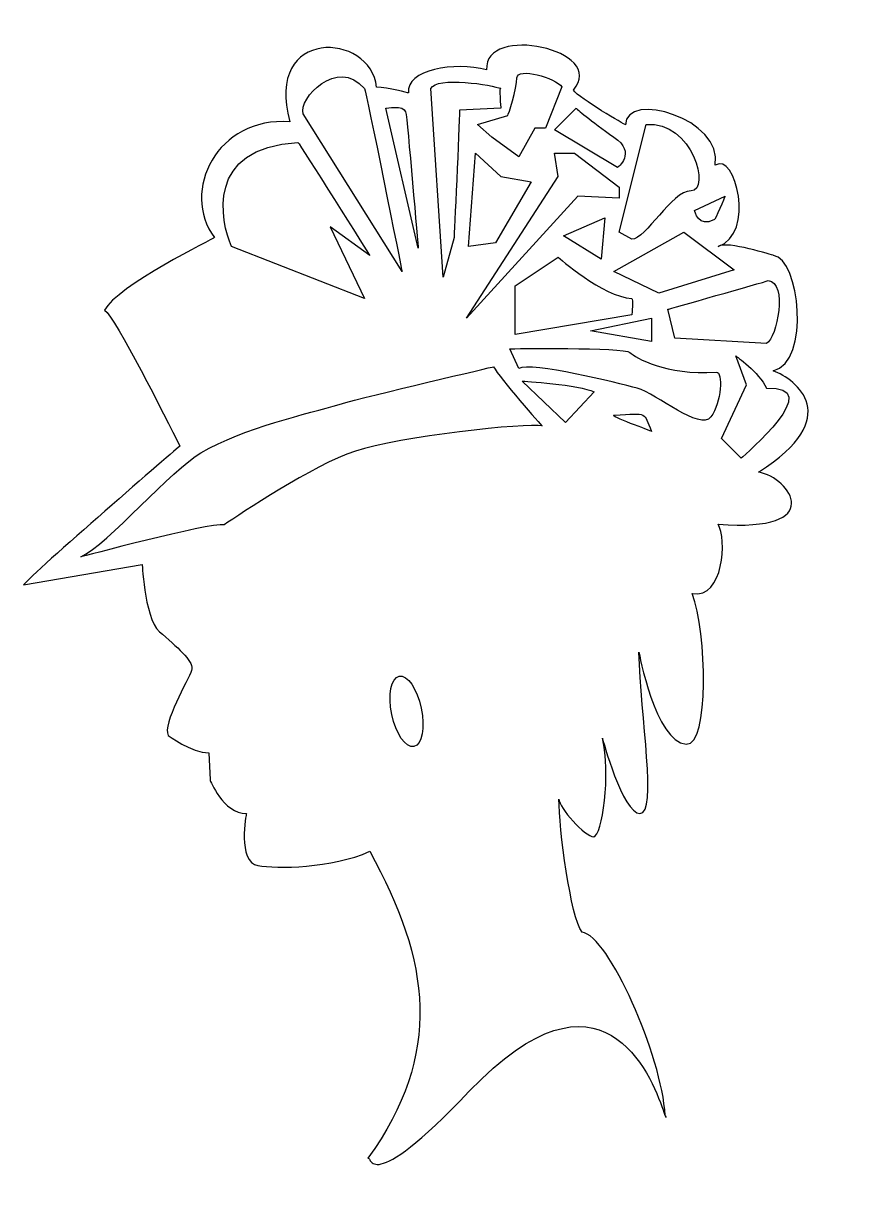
# Model space of a CAD drawing. Header units: centimetres. Extents: x -7.2 to 7.8, y -10.9 to 10.7.
import ezdxf

# ---------------------------------------------------------------- set-up
doc = ezdxf.new("R2010")
doc.units = ezdxf.units.CM
doc.header["$MEASUREMENT"] = 0
doc.layers.add('Camada 1', color=7, linetype='Continuous')

msp = doc.modelspace()

# ---------------------------------------------------------------- linework, layer by layer
at = {"layer": 'Camada 1'}
for points, knots in [([(4.53346, -9.34899), (4.51605, -9.31422), (4.49832, -9.26697), (4.47874, -9.21069), (4.47874, -9.21069), (4.25906, -8.58196), (3.36191, -6.32499), (0.93348, -8.87245), (0.93348, -8.87245), (-0.95268, -10.85108), (-0.85412, -10.03024), (-0.91985, -10.09586), (-0.91985, -10.09586), (0.45672, -8.18988), (0.22471, -6.49279), (-0.88704, -4.481), (-0.88704, -4.481), (-1.57522, -4.79866), (-2.59757, -4.79919), (-2.93132, -4.74294), (-2.93132, -4.74294), (-3.31682, -4.67798), (-3.14317, -3.79004), (-3.14317, -3.79004), (-3.14317, -3.79004), (-3.57021, -3.78724), (-3.80764, -3.17666), (-3.80764, -3.17666), (-3.80764, -3.17666), (-3.80764, -3.17666), (-3.83135, -2.67816), (-3.83135, -2.67816), (-3.83135, -2.67816), (-4.14901, -2.67816), (-4.57261, -2.36061), (-4.57261, -2.36061), (-4.57261, -2.36061), (-4.68961, -2.15902), (-4.19973, -1.33419), (-4.14687, -1.1753), (-4.14687, -1.1753), (-4.09401, -1.01641), (-4.35039, -0.80216), (-4.67842, -0.50762), (-4.67842, -0.50762), (-4.99608, -0.34871), (-5.04905, 0.76304), (-5.04905, 0.76304), (-5.04905, 0.76304), (-5.04905, 0.76304), (-7.21972, 0.39241), (-7.21972, 0.39241), (-7.21972, 0.39241), (-7.06084, 0.60413), (-4.36076, 2.93357), (-4.36076, 2.93357), (-4.36076, 2.93357), (-4.62545, 3.46308), (-5.52559, 5.26312), (-5.73733, 5.4219), (-5.73733, 5.4219), (-5.52548, 5.84537), (-3.72554, 6.7454), (-3.72554, 6.7454), (-3.72554, 6.7454), (-4.36075, 7.59246), (-3.67246, 8.96901), (-2.34897, 8.8631), (-2.34897, 8.8631), (-2.82551, 10.6102), (-0.86669, 10.50436), (-0.76078, 9.49842), (-0.76078, 9.49842), (-0.54893, 9.49842), (-0.17841, 9.39251), (-0.17841, 9.39251), (-0.17841, 9.39251), (-0.23127, 9.81611), (0.66865, 9.97499), (1.251, 9.81611), (1.251, 9.81611), (1.19814, 10.66317), (3.47464, 10.18661), (2.83929, 9.44548), (2.83929, 9.44548), (2.94523, 9.2867), (3.79229, 8.81016), (3.79229, 8.81016), (3.79229, 8.81016), (3.79229, 9.44548), (5.59222, 8.91607), (5.43345, 8.06901), (5.43345, 8.06901), (5.80408, 8.3337), (6.17471, 6.79837), (5.48639, 6.58663), (5.48639, 6.58663), (5.64517, 6.69244), (6.50072, 6.4197), (6.50072, 6.4197), (6.50072, 6.4197), (6.97716, 6.36676), (7.18062, 4.46903), (6.49236, 4.31015), (6.49236, 4.31015), (6.91583, 4.15127), (7.81575, 3.46309), (6.22754, 2.45714), (6.22754, 2.45714), (6.80991, 2.35123), (7.49818, 1.34528), (5.48639, 1.50414), (5.48639, 1.50414), (5.64517, 1.23945), (5.59233, 0.12778), (5.00995, 0.23361), (5.00995, 0.23361), (5.28588, -0.47537), (5.32652, -2.54994), (4.90404, -2.51941), (4.90404, -2.51941), (4.33365, -2.47824), (4.03814, -0.83653), (4.03814, -0.83653), (4.03814, -0.83653), (4.07095, -2.01856), (4.37464, -3.79007), (4.05695, -3.79007), (4.05695, -3.79007), (3.73929, -3.79007), (3.36866, -2.41352), (3.36866, -2.41352), (3.36866, -2.41352), (3.52754, -3.04884), (3.36877, -4.21356), (3.20988, -4.21356), (3.20988, -4.21356), (3.05099, -4.21356), (2.57456, -3.68426), (2.57456, -3.52538), (2.57456, -3.52538), (2.57456, -4.05478), (2.78617, -5.69594), (2.99803, -5.96063), (2.99803, -5.96063), (3.4746, -6.0136), (4.46499, -8.22425), (4.51597, -9.3142), (4.51597, -9.3142), (4.51597, -9.3142), (4.53346, -9.34899), (4.53346, -9.34899)], [0, 0, 0, 0, 0.02564103, 0.02564103, 0.02564103, 0.02564103, 0.05128205, 0.05128205, 0.05128205, 0.05128205, 0.07692308, 0.07692308, 0.07692308, 0.07692308, 0.1025641, 0.1025641, 0.1025641, 0.1025641, 0.12820513, 0.12820513, 0.12820513, 0.12820513, 0.15384615, 0.15384615, 0.15384615, 0.15384615, 0.17948718, 0.17948718, 0.17948718, 0.17948718, 0.20512821, 0.20512821, 0.20512821, 0.20512821, 0.23076923, 0.23076923, 0.23076923, 0.23076923, 0.25641026, 0.25641026, 0.25641026, 0.25641026, 0.28205128, 0.28205128, 0.28205128, 0.28205128, 0.30769231, 0.30769231, 0.30769231, 0.30769231, 0.33333333, 0.33333333, 0.33333333, 0.33333333, 0.35897436, 0.35897436, 0.35897436, 0.35897436, 0.38461538, 0.38461538, 0.38461538, 0.38461538, 0.41025641, 0.41025641, 0.41025641, 0.41025641, 0.43589744, 0.43589744, 0.43589744, 0.43589744, 0.46153846, 0.46153846, 0.46153846, 0.46153846, 0.48717949, 0.48717949, 0.48717949, 0.48717949, 0.51282051, 0.51282051, 0.51282051, 0.51282051, 0.53846154, 0.53846154, 0.53846154, 0.53846154, 0.56410256, 0.56410256, 0.56410256, 0.56410256, 0.58974359, 0.58974359, 0.58974359, 0.58974359, 0.61538462, 0.61538462, 0.61538462, 0.61538462, 0.64102564, 0.64102564, 0.64102564, 0.64102564, 0.66666667, 0.66666667, 0.66666667, 0.66666667, 0.69230769, 0.69230769, 0.69230769, 0.69230769, 0.71794872, 0.71794872, 0.71794872, 0.71794872, 0.74358974, 0.74358974, 0.74358974, 0.74358974, 0.76923077, 0.76923077, 0.76923077, 0.76923077, 0.79487179, 0.79487179, 0.79487179, 0.79487179, 0.82051282, 0.82051282, 0.82051282, 0.82051282, 0.84615385, 0.84615385, 0.84615385, 0.84615385, 0.87179487, 0.87179487, 0.87179487, 0.87179487, 0.8974359, 0.8974359, 0.8974359, 0.8974359, 0.92307692, 0.92307692, 0.92307692, 0.92307692, 0.94871795, 0.94871795, 0.94871795, 0.94871795, 1, 1, 1, 1]), ([(-0.98548, 9.47331), (-1.478, 10.06436), (-2.20039, 9.27633), (-2.10186, 9.0136), (-2.10186, 9.0136), (-2.10186, 9.0136), (-0.296, 6.12414), (-0.296, 6.12414), (-0.296, 6.12414), (-0.296, 6.12417), (-0.95267, 9.44048), (-0.98548, 9.47331)], [0, 0, 0, 0, 0.25, 0.25, 0.25, 0.25, 0.5, 0.5, 0.5, 0.5, 1, 1, 1, 1]), ([(0.65623, 6.74803), (0.65623, 6.74803), (0.75479, 8.78371), (0.75479, 9.07925), (0.75479, 9.07925), (0.75479, 9.07925), (1.50991, 9.11216), (1.50991, 9.11216), (1.50991, 9.11216), (1.50991, 9.11216), (1.4771, 9.53893), (1.50991, 9.47332), (1.50991, 9.47332), (1.37854, 9.53904), (0.32788, 9.70311), (0.22935, 9.47332), (0.22935, 9.47332), (0.22935, 9.47332), (0.45925, 6.02561), (0.45925, 6.02561), (0.45925, 6.02561), (0.45925, 6.02561), (0.65623, 6.74803), (0.65623, 6.74803)], [0, 0, 0, 0, 0.14285714, 0.14285714, 0.14285714, 0.14285714, 0.28571429, 0.28571429, 0.28571429, 0.28571429, 0.42857143, 0.42857143, 0.42857143, 0.42857143, 0.57142857, 0.57142857, 0.57142857, 0.57142857, 0.71428571, 0.71428571, 0.71428571, 0.71428571, 1, 1, 1, 1]), ([(1.34574, 8.58672), (1.34574, 8.58672), (1.83824, 8.22556), (1.83824, 8.22556), (1.83824, 8.22556), (1.83824, 8.22556), (2.13378, 8.75089), (2.13378, 8.75089), (2.13378, 8.75089), (2.13378, 8.75089), (2.33075, 8.7509), (2.33075, 8.7509), (2.33075, 8.7509), (2.33075, 8.7509), (2.62626, 9.50613), (2.62626, 9.50613), (2.62626, 9.50613), (2.52783, 9.6703), (1.80542, 9.86729), (1.80542, 9.6703), (1.80542, 9.6703), (1.80542, 9.47332), (1.64125, 8.9808), (1.64125, 8.9808), (1.64125, 8.9808), (1.64125, 8.9808), (1.08311, 8.81663), (1.08311, 8.81663), (1.08311, 8.81663), (1.08311, 8.81663), (1.34574, 8.58672), (1.34574, 8.58672)], [0, 0, 0, 0, 0.11111111, 0.11111111, 0.11111111, 0.11111111, 0.22222222, 0.22222222, 0.22222222, 0.22222222, 0.33333333, 0.33333333, 0.33333333, 0.33333333, 0.44444444, 0.44444444, 0.44444444, 0.44444444, 0.55555556, 0.55555556, 0.55555556, 0.55555556, 0.66666667, 0.66666667, 0.66666667, 0.66666667, 0.77777778, 0.77777778, 0.77777778, 0.77777778, 1, 1, 1, 1]), ([(-0.23036, 9.04641), (-0.26327, 9.17778), (-0.59152, 9.11213), (-0.59152, 9.11213), (-0.59152, 9.11213), (-0.59152, 9.11213), (-0.00047, 6.55102), (-0.00047, 6.55102), (-0.00047, 6.55102), (-0.00046, 6.55104), (-0.19745, 8.91504), (-0.23036, 9.04641)], [0, 0, 0, 0, 0.25, 0.25, 0.25, 0.25, 0.5, 0.5, 0.5, 0.5, 1, 1, 1, 1]), ([(2.889, 9.11216), (2.889, 9.11216), (2.4949, 8.71809), (2.4949, 8.71809), (2.4949, 8.71809), (2.4949, 8.71809), (3.64412, 8.02859), (3.64412, 8.02859), (3.64412, 8.02859), (3.64412, 8.02859), (4.00538, 8.29119), (3.5785, 8.58673), (3.5785, 8.58673), (3.15162, 8.88223), (2.889, 9.11216), (2.889, 9.11216)], [0, 0, 0, 0, 0.2, 0.2, 0.2, 0.2, 0.4, 0.4, 0.4, 0.4, 0.6, 0.6, 0.6, 0.6, 1, 1, 1, 1]), ([(4.16956, 8.81662), (4.16956, 8.81662), (3.67704, 6.84656), (3.67704, 6.84656), (3.67704, 6.84656), (3.67704, 6.84656), (3.90686, 6.71519), (3.90686, 6.71519), (3.90686, 6.71519), (4.16959, 6.71519), (4.62928, 7.60168), (4.99043, 7.60168), (4.99043, 7.60168), (5.35156, 7.60168), (5.02334, 8.88237), (4.16956, 8.81662)], [0, 0, 0, 0, 0.2, 0.2, 0.2, 0.2, 0.4, 0.4, 0.4, 0.4, 0.6, 0.6, 0.6, 0.6, 1, 1, 1, 1]), ([(-1.60934, 6.94501), (-1.60934, 6.94501), (-0.88703, 6.41968), (-0.88703, 6.41968), (-0.88703, 6.41968), (-0.88703, 6.41968), (-2.16748, 8.45536), (-2.2004, 8.48827), (-2.2004, 8.48827), (-3.90784, 8.38984), (-3.61222, 7.04354), (-3.41523, 6.58385), (-3.41523, 6.58385), (-3.41523, 6.58385), (-0.98548, 5.63164), (-0.98548, 5.63164), (-0.98548, 5.63164), (-0.98548, 5.63164), (-1.60934, 6.94501), (-1.60934, 6.94501)], [0, 0, 0, 0, 0.16666667, 0.16666667, 0.16666667, 0.16666667, 0.33333333, 0.33333333, 0.33333333, 0.33333333, 0.5, 0.5, 0.5, 0.5, 0.66666667, 0.66666667, 0.66666667, 0.66666667, 1, 1, 1, 1]), ([(0.88602, 5.27049), (0.88602, 5.27049), (2.9218, 7.50326), (2.9218, 7.50326), (2.9218, 7.50326), (2.9218, 7.50326), (3.67703, 7.47032), (3.67703, 7.47032), (3.67703, 7.47032), (3.67703, 7.47032), (3.67703, 7.66741), (3.67703, 7.66741), (3.67703, 7.66741), (3.67703, 7.66741), (2.85619, 8.29118), (2.85619, 8.29118), (2.85619, 8.29118), (2.85619, 8.29118), (2.49493, 8.29118), (2.49493, 8.29118), (2.49493, 8.29118), (2.49493, 8.29118), (2.56065, 7.86441), (2.56065, 7.86441), (2.56065, 7.86441), (2.56065, 7.86441), (0.88602, 5.27049), (0.88602, 5.27049)], [0, 0, 0, 0, 0.125, 0.125, 0.125, 0.125, 0.25, 0.25, 0.25, 0.25, 0.375, 0.375, 0.375, 0.375, 0.5, 0.5, 0.5, 0.5, 0.625, 0.625, 0.625, 0.625, 0.75, 0.75, 0.75, 0.75, 1, 1, 1, 1]), ([(0.91894, 6.58385), (0.91894, 6.58385), (1.41146, 6.64947), (1.41146, 6.64947), (1.41146, 6.64947), (1.41146, 6.64947), (2.06813, 7.76585), (2.06813, 7.76585), (2.06813, 7.76585), (2.06813, 7.76585), (1.50989, 7.86441), (1.50989, 7.86441), (1.50989, 7.86441), (1.50989, 7.86441), (1.05018, 8.29118), (1.05018, 8.29118), (1.05018, 8.29118), (1.05018, 8.29118), (0.91894, 6.58385), (0.91894, 6.58385)], [0, 0, 0, 0, 0.16666667, 0.16666667, 0.16666667, 0.16666667, 0.33333333, 0.33333333, 0.33333333, 0.33333333, 0.5, 0.5, 0.5, 0.5, 0.66666667, 0.66666667, 0.66666667, 0.66666667, 1, 1, 1, 1]), ([(5.61429, 7.50325), (5.61429, 7.50325), (5.05602, 7.24052), (5.05602, 7.24052), (5.05602, 7.24052), (5.05602, 7.24052), (5.12164, 6.91217), (5.41718, 7.07635), (5.41718, 7.07635), (5.4172, 7.04357), (5.61429, 7.50325), (5.61429, 7.50325)], [0, 0, 0, 0, 0.25, 0.25, 0.25, 0.25, 0.5, 0.5, 0.5, 0.5, 1, 1, 1, 1]), ([(2.65908, 6.78083), (2.65908, 6.78083), (3.34869, 6.35395), (3.34869, 6.35395), (3.34869, 6.35395), (3.34869, 6.35395), (3.41428, 7.10918), (3.41428, 7.10918), (3.41428, 7.10918), (3.41428, 7.10918), (2.65908, 6.78083), (2.65908, 6.78083)], [0, 0, 0, 0, 0.25, 0.25, 0.25, 0.25, 0.5, 0.5, 0.5, 0.5, 1, 1, 1, 1]), ([(3.57848, 6.12417), (3.57848, 6.12417), (4.39932, 5.73021), (4.39932, 5.73021), (4.39932, 5.73021), (4.39932, 5.73021), (5.77843, 6.15698), (5.77843, 6.15698), (5.77843, 6.15698), (5.77843, 6.15698), (4.85903, 6.84656), (4.85903, 6.84656), (4.85903, 6.84656), (4.85903, 6.84656), (3.57848, 6.12417), (3.57848, 6.12417)], [0, 0, 0, 0, 0.2, 0.2, 0.2, 0.2, 0.4, 0.4, 0.4, 0.4, 0.6, 0.6, 0.6, 0.6, 1, 1, 1, 1]), ([(3.90685, 5.3361), (3.90685, 5.3361), (3.93966, 5.63161), (3.90685, 5.63161), (3.90685, 5.63161), (3.38152, 5.66442), (2.56065, 6.38684), (2.56065, 6.38684), (2.56065, 6.38684), (2.56065, 6.38684), (1.77261, 5.8614), (1.77261, 5.8614), (1.77261, 5.8614), (1.77261, 5.8614), (1.77261, 4.97491), (1.77261, 4.97491), (1.77261, 4.97491), (1.77261, 4.97491), (3.90685, 5.3361), (3.90685, 5.3361)], [0, 0, 0, 0, 0.16666667, 0.16666667, 0.16666667, 0.16666667, 0.33333333, 0.33333333, 0.33333333, 0.33333333, 0.5, 0.5, 0.5, 0.5, 0.66666667, 0.66666667, 0.66666667, 0.66666667, 1, 1, 1, 1]), ([(4.56352, 5.43466), (4.56352, 5.43466), (4.69489, 4.90933), (4.69489, 4.90933), (4.69489, 4.90933), (4.69489, 4.90933), (6.36941, 4.81077), (6.36941, 4.81077), (6.36941, 4.81077), (6.5665, 4.90933), (6.76359, 5.92715), (6.40232, 5.95996), (6.40232, 5.95996), (6.30376, 5.92716), (4.56352, 5.43466), (4.56352, 5.43466)], [0, 0, 0, 0, 0.2, 0.2, 0.2, 0.2, 0.4, 0.4, 0.4, 0.4, 0.6, 0.6, 0.6, 0.6, 1, 1, 1, 1]), ([(4.26798, 4.84361), (4.26798, 4.84361), (4.26798, 5.27049), (4.26798, 5.27049), (4.26798, 5.27049), (4.26798, 5.27049), (3.15162, 5.04059), (3.15162, 5.04059), (3.15162, 5.04059), (3.15162, 5.04059), (4.26798, 4.84361), (4.26798, 4.84361)], [0, 0, 0, 0, 0.25, 0.25, 0.25, 0.25, 0.5, 0.5, 0.5, 0.5, 1, 1, 1, 1]), ([(1.83823, 4.35109), (2.06813, 4.48246), (3.64422, 4.08849), (4.00538, 3.98993), (4.00538, 3.98993), (4.36651, 3.89137), (5.15457, 3.202), (5.35155, 3.4646), (5.35155, 3.4646), (5.54853, 3.7272), (5.58113, 4.29481), (5.45011, 4.28544), (5.45011, 4.28544), (4.53071, 4.21972), (3.97246, 4.54804), (3.87404, 4.6466), (3.87404, 4.6466), (3.77562, 4.74516), (1.67408, 4.71222), (1.67408, 4.71222), (1.67408, 4.71222), (1.67408, 4.71222), (1.83823, 4.35109), (1.83823, 4.35109)], [0, 0, 0, 0, 0.14285714, 0.14285714, 0.14285714, 0.14285714, 0.28571429, 0.28571429, 0.28571429, 0.28571429, 0.42857143, 0.42857143, 0.42857143, 0.42857143, 0.57142857, 0.57142857, 0.57142857, 0.57142857, 0.71428571, 0.71428571, 0.71428571, 0.71428571, 1, 1, 1, 1]), ([(5.54854, 3.07053), (5.54854, 3.07053), (5.90967, 2.70937), (5.90967, 2.70937), (5.90967, 2.70937), (5.97539, 2.77499), (7.48577, 4.05565), (6.36938, 3.98993), (6.36938, 3.98993), (6.23812, 4.28544), (5.81124, 4.58088), (5.81124, 4.58088), (5.81124, 4.58088), (5.81124, 4.58088), (6.0082, 4.05555), (6.0082, 4.05555), (6.0082, 4.05555), (6.0082, 4.05555), (5.54854, 3.07053), (5.54854, 3.07053)], [0, 0, 0, 0, 0.16666667, 0.16666667, 0.16666667, 0.16666667, 0.33333333, 0.33333333, 0.33333333, 0.33333333, 0.5, 0.5, 0.5, 0.5, 0.66666667, 0.66666667, 0.66666667, 0.66666667, 1, 1, 1, 1]), ([(1.37855, 4.38389), (1.37855, 4.38389), (-0.88702, 3.85856), (-1.44519, 3.69439), (-1.44519, 3.69439), (-2.00333, 3.53022), (-3.18543, 3.26751), (-3.9735, 2.8078), (-3.9735, 2.8078), (-4.49894, 2.51229), (-5.68083, 1.13328), (-6.17335, 0.90349), (-6.17335, 0.90349), (-6.17335, 0.90349), (-3.84213, 1.52738), (-3.54662, 1.49444), (-3.54662, 1.49444), (-3.25111, 1.69142), (-1.93772, 2.57801), (-1.14968, 2.84075), (-1.14968, 2.84075), (-0.36164, 3.10345), (2.00238, 3.36605), (2.26511, 3.30044), (2.26511, 3.30044), (2.26514, 3.30043), (1.4771, 4.18691), (1.37855, 4.38389)], [0, 0, 0, 0, 0.125, 0.125, 0.125, 0.125, 0.25, 0.25, 0.25, 0.25, 0.375, 0.375, 0.375, 0.375, 0.5, 0.5, 0.5, 0.5, 0.625, 0.625, 0.625, 0.625, 0.75, 0.75, 0.75, 0.75, 1, 1, 1, 1]), ([(1.90395, 4.1213), (1.90395, 4.1213), (2.69199, 3.36607), (2.69199, 3.36607), (2.69199, 3.36607), (2.69199, 3.36607), (3.21732, 3.92421), (3.21732, 3.92421), (3.21732, 3.92421), (2.95462, 4.05555), (1.90395, 4.1213), (1.90395, 4.1213)], [0, 0, 0, 0, 0.25, 0.25, 0.25, 0.25, 0.5, 0.5, 0.5, 0.5, 1, 1, 1, 1]), ([(3.57848, 3.49741), (3.48003, 3.49244), (4.26798, 3.20187), (4.26798, 3.20187), (4.26798, 3.20187), (4.10383, 3.56305), (4.23517, 3.53022), (3.57848, 3.49741)], [0, 0, 0, 0, 0.33333333, 0.33333333, 0.33333333, 0.33333333, 1, 1, 1, 1]), ([(-0.34794, -1.27753), (-0.49703, -1.30857), (-0.55802, -1.62162), (-0.48394, -1.97672), (-0.48394, -1.97672), (-0.40996, -2.33171), (-0.22893, -2.59431), (-0.07974, -2.56314), (-0.07974, -2.56314), (0.06925, -2.53208), (0.13026, -2.21905), (0.05615, -1.86395), (0.05615, -1.86395), (-0.01785, -1.50898), (-0.19887, -1.24639), (-0.34794, -1.27753)], [0, 0, 0, 0, 0.2, 0.2, 0.2, 0.2, 0.4, 0.4, 0.4, 0.4, 0.6, 0.6, 0.6, 0.6, 1, 1, 1, 1])]:
    msp.add_open_spline(points, degree=3, knots=knots, dxfattribs=at)

doc.saveas('drawing.dxf')
